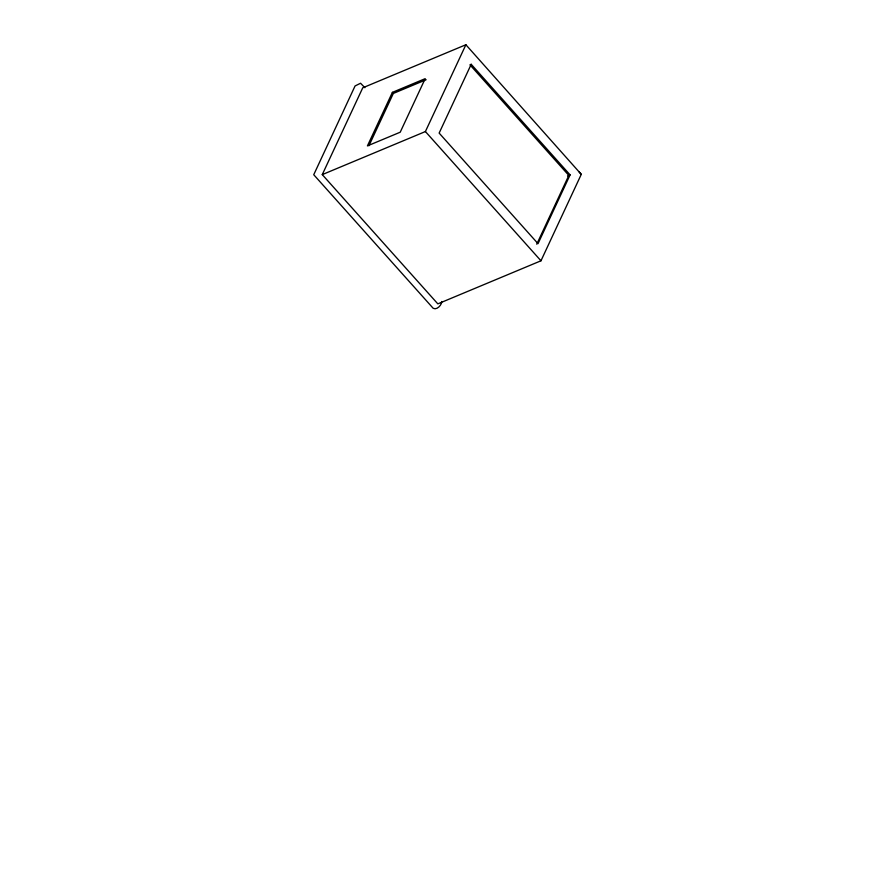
<?xml version="1.0" encoding="UTF-8"?>
<svg xmlns="http://www.w3.org/2000/svg" width="895" height="895" viewBox="0 0 895 895"><rect width="100%" height="100%" fill="white"/><g stroke="black" fill="none" stroke-linecap="round" stroke-linejoin="round"><path stroke-width="1.34" d="M322.267 174.614L362.743 87.811L465.881 44.75L581.28 174.357L540.972 260.792L437.834 303.864L322.267 174.614L425.405 131.554L465.881 44.75M392.39 92.364L367.42 145.896L400.222 132.203L425.192 78.659L392.39 92.364L393.341 93.427L368.953 145.717M471.206 64.306L439.143 133.086L538.018 243.664L570.093 174.894L471.206 64.306L469.953 64.832L568.828 175.42L536.765 244.201M441.794 301.492C441.716 305.038 436.872 310.408 433.158 308.272L313.742 174.726L355.08 85.942L360.573 83.246L364.88 87.71M393.341 93.427L426.143 79.722M567.542 175.957L570.093 174.894M579.121 171.941L581.28 174.357M425.405 131.554L540.972 260.792"/></g></svg>
